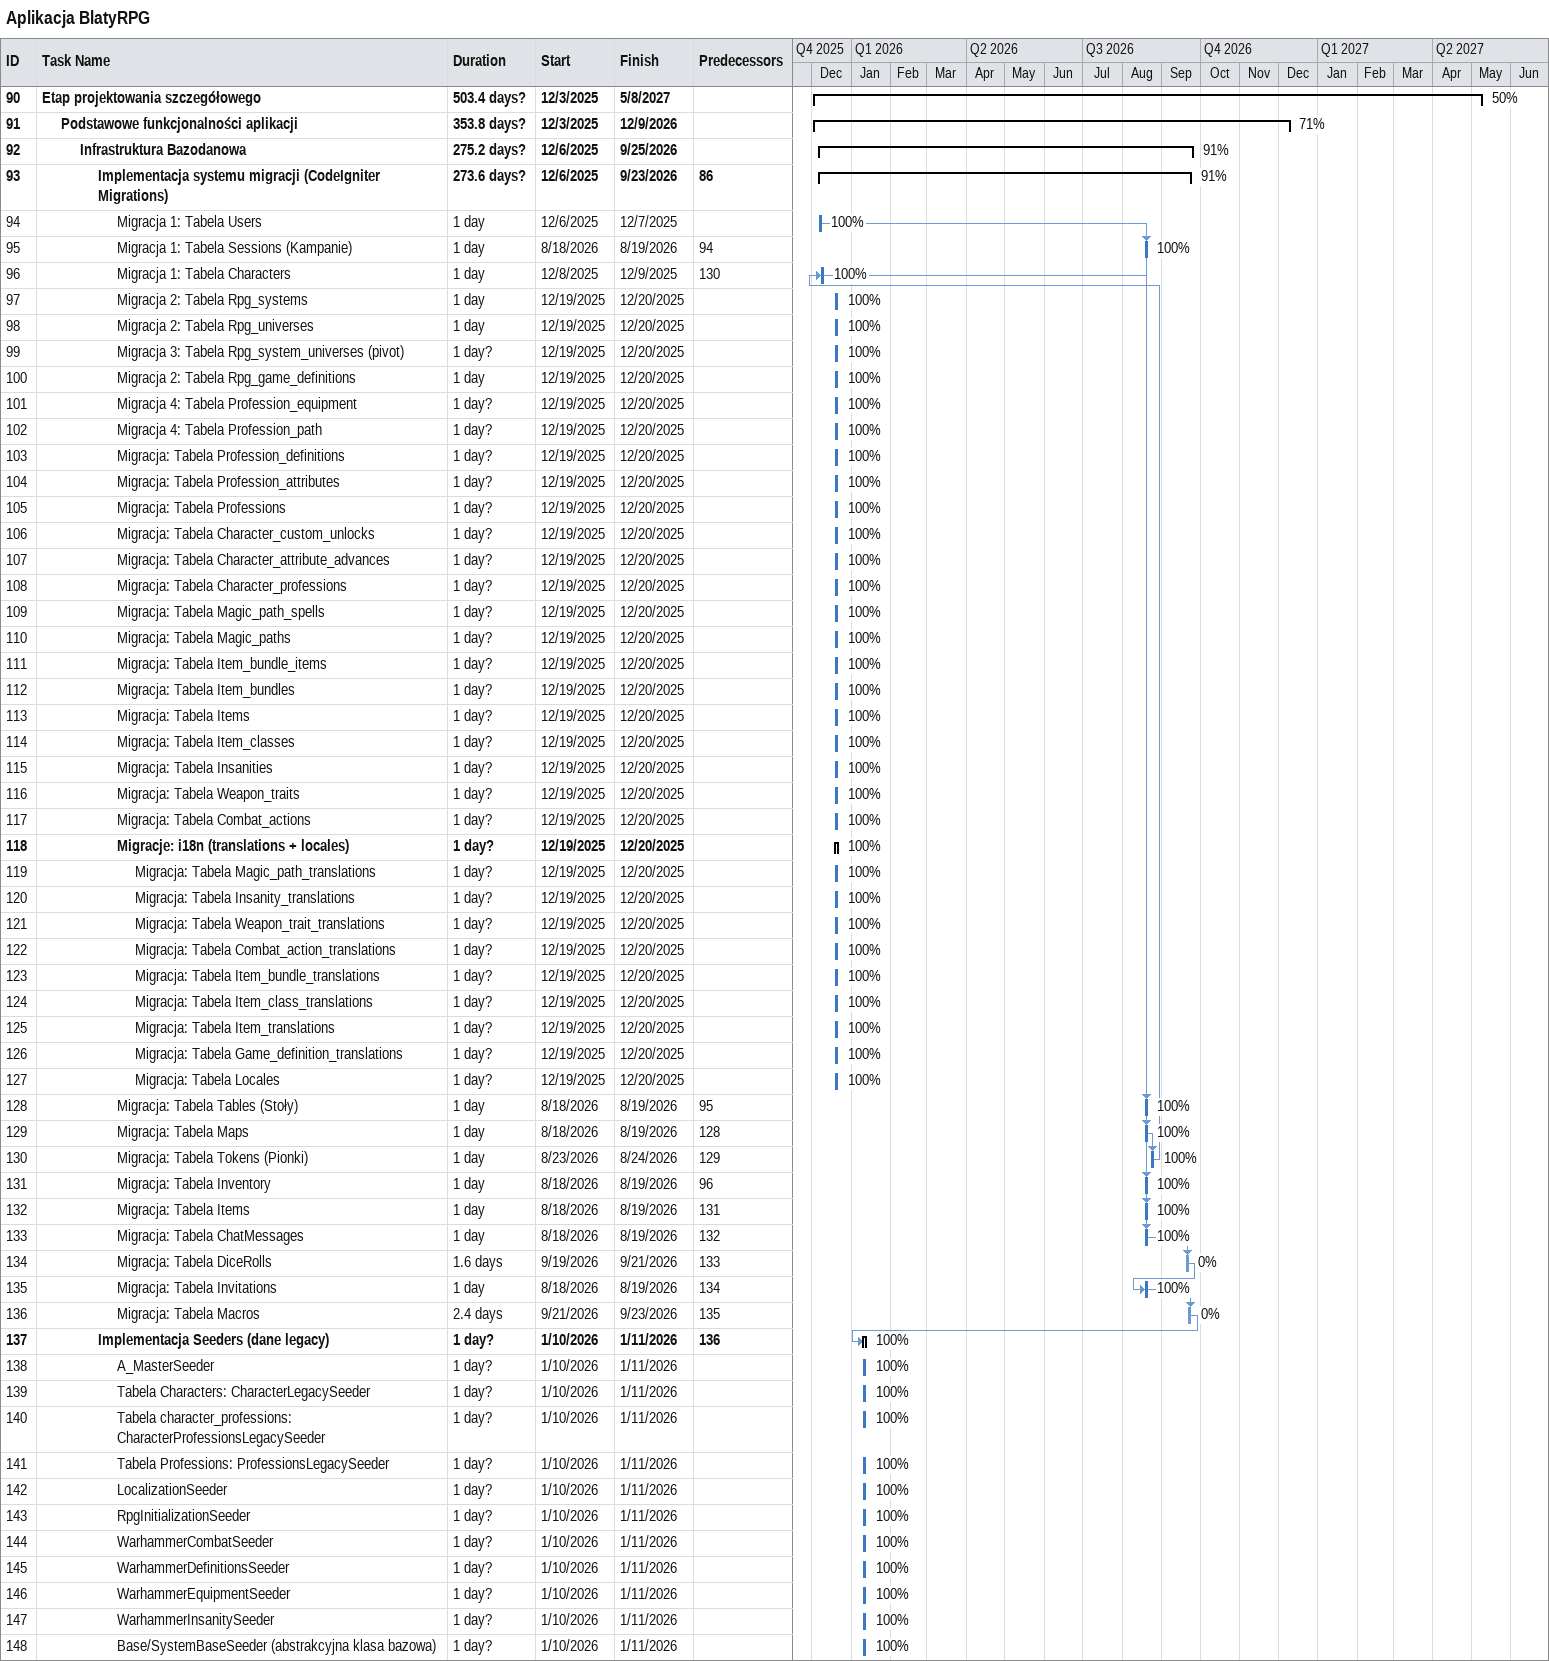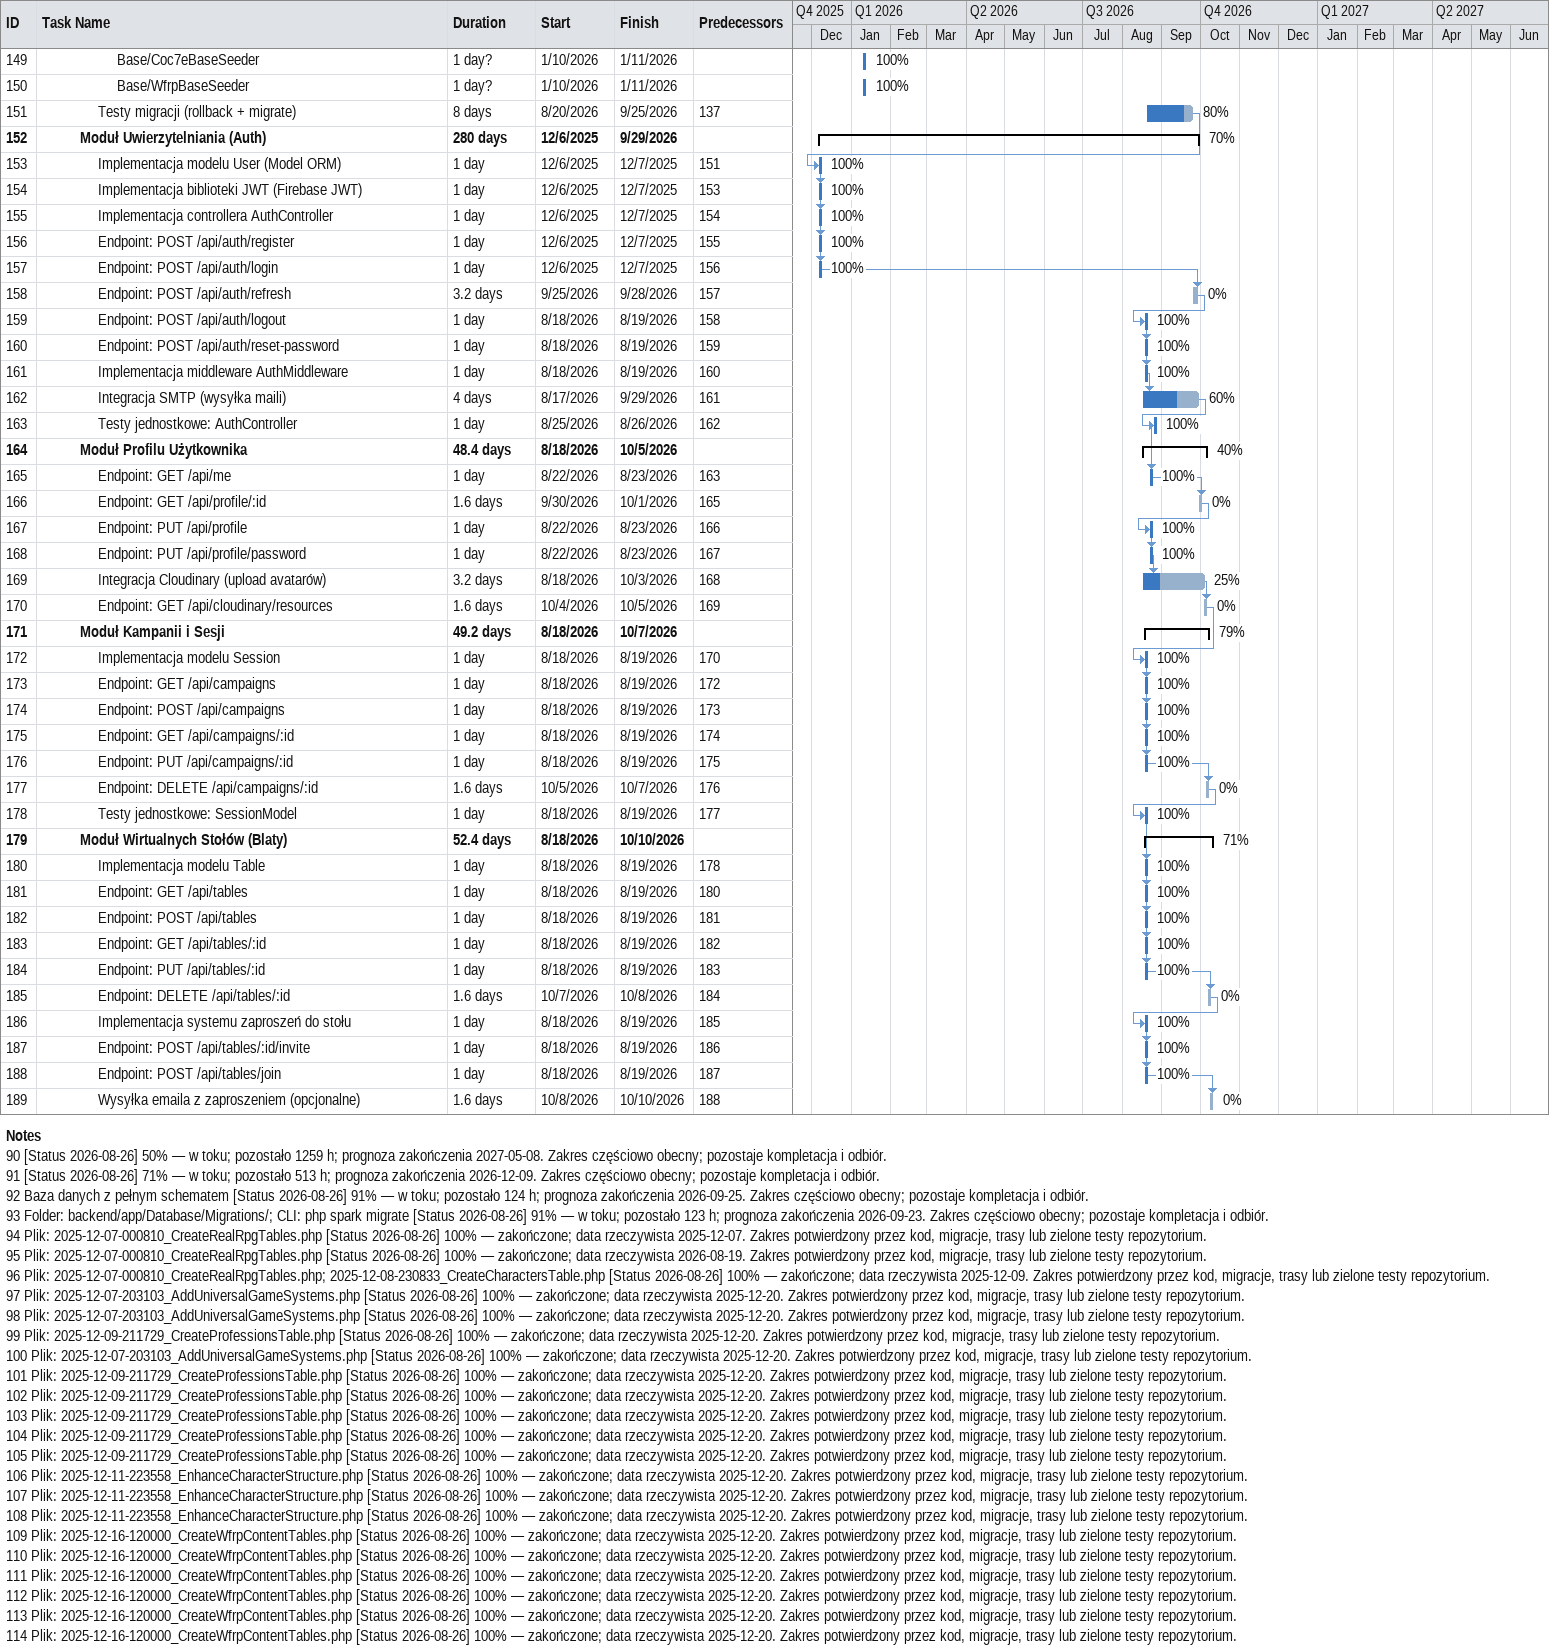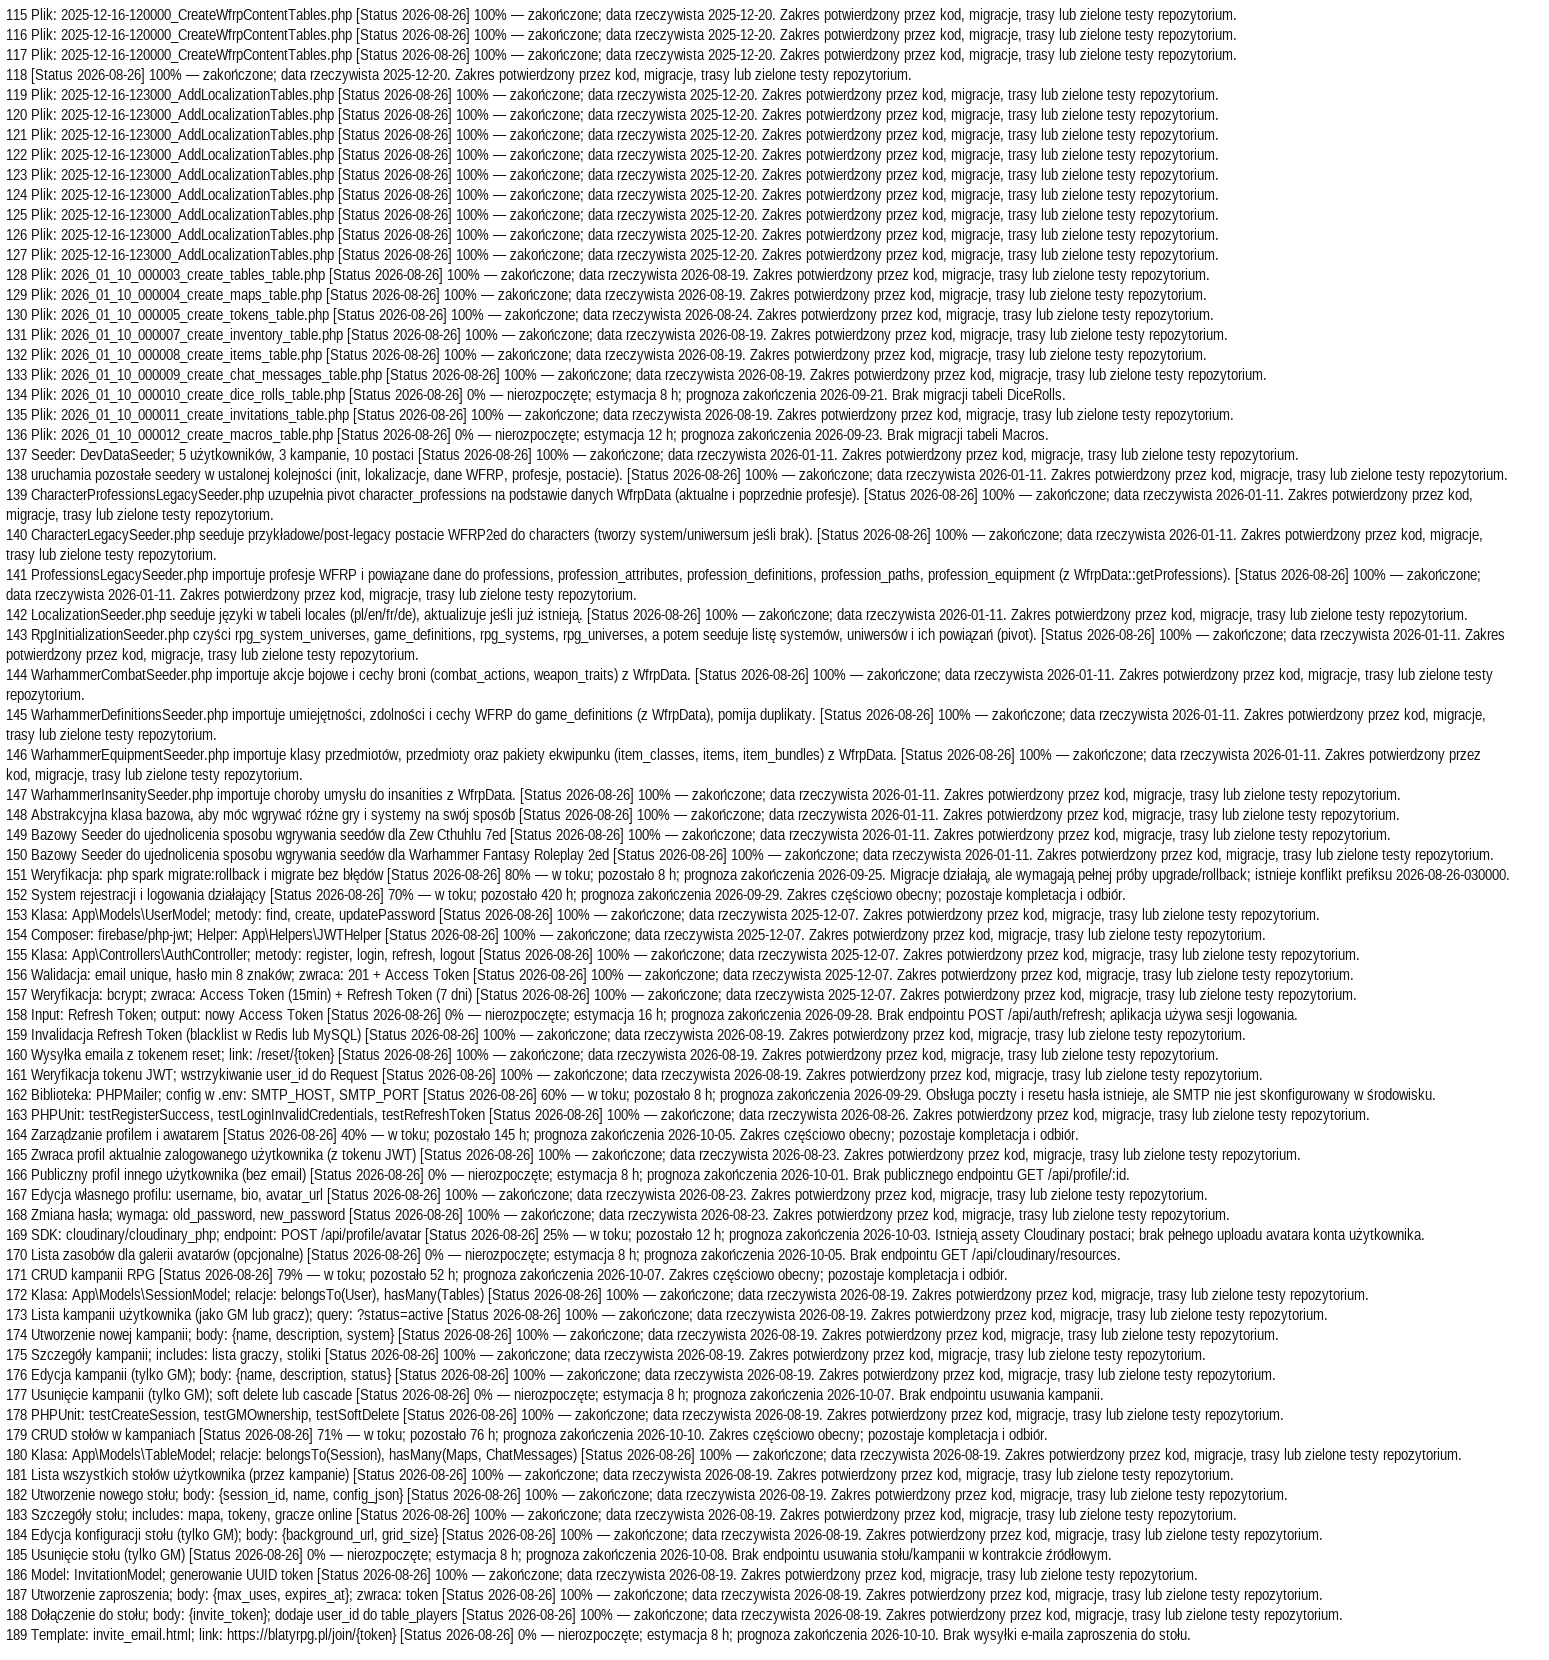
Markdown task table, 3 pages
Aplikacja BlatyRPG

| ID | Level | Task | Duration | Start | Finish | Predecessors | % complete |
|---|---|---|---|---|---|---|---|
| 90 | 1 | **Etap projektowania szczegółowego** | 503.4d? | 2025-12-03 | 2027-05-08 |  | 50 |
| 91 | 2 | **Podstawowe funkcjonalności aplikacji** | 353.8d? | 2025-12-03 | 2026-12-09 |  | 71 |
| 92 | 3 | **Infrastruktura Bazodanowa** | 275.2d? | 2025-12-06 | 2026-09-25 |  | 91 |
| 93 | 4 | **Implementacja systemu migracji (CodeIgniter Migrations)** | 273.6d? | 2025-12-06 | 2026-09-23 | 86 | 91 |
| 94 | 5 | Migracja 1: Tabela Users | 1d | 2025-12-06 | 2025-12-07 |  | 100 |
| 95 | 5 | Migracja 1: Tabela Sessions (Kampanie) | 1d | 2026-08-18 | 2026-08-19 | 94 | 100 |
| 96 | 5 | Migracja 1: Tabela Characters | 1d | 2025-12-08 | 2025-12-09 | 130 | 100 |
| 97 | 5 | Migracja 2: Tabela Rpg_systems | 1d | 2025-12-19 | 2025-12-20 |  | 100 |
| 98 | 5 | Migracja 2: Tabela Rpg_universes | 1d | 2025-12-19 | 2025-12-20 |  | 100 |
| 99 | 5 | Migracja 3: Tabela Rpg_system_universes (pivot) | 1d? | 2025-12-19 | 2025-12-20 |  | 100 |
| 100 | 5 | Migracja 2: Tabela Rpg_game_definitions | 1d | 2025-12-19 | 2025-12-20 |  | 100 |
| 101 | 5 | Migracja 4: Tabela Profession_equipment | 1d? | 2025-12-19 | 2025-12-20 |  | 100 |
| 102 | 5 | Migracja 4: Tabela Profession_path | 1d? | 2025-12-19 | 2025-12-20 |  | 100 |
| 103 | 5 | Migracja: Tabela Profession_definitions | 1d? | 2025-12-19 | 2025-12-20 |  | 100 |
| 104 | 5 | Migracja: Tabela Profession_attributes | 1d? | 2025-12-19 | 2025-12-20 |  | 100 |
| 105 | 5 | Migracja: Tabela Professions | 1d? | 2025-12-19 | 2025-12-20 |  | 100 |
| 106 | 5 | Migracja: Tabela Character_custom_unlocks | 1d? | 2025-12-19 | 2025-12-20 |  | 100 |
| 107 | 5 | Migracja: Tabela Character_attribute_advances | 1d? | 2025-12-19 | 2025-12-20 |  | 100 |
| 108 | 5 | Migracja: Tabela Character_professions | 1d? | 2025-12-19 | 2025-12-20 |  | 100 |
| 109 | 5 | Migracja: Tabela Magic_path_spells | 1d? | 2025-12-19 | 2025-12-20 |  | 100 |
| 110 | 5 | Migracja: Tabela Magic_paths | 1d? | 2025-12-19 | 2025-12-20 |  | 100 |
| 111 | 5 | Migracja: Tabela Item_bundle_items | 1d? | 2025-12-19 | 2025-12-20 |  | 100 |
| 112 | 5 | Migracja: Tabela Item_bundles | 1d? | 2025-12-19 | 2025-12-20 |  | 100 |
| 113 | 5 | Migracja: Tabela Items | 1d? | 2025-12-19 | 2025-12-20 |  | 100 |
| 114 | 5 | Migracja: Tabela Item_classes | 1d? | 2025-12-19 | 2025-12-20 |  | 100 |
| 115 | 5 | Migracja: Tabela Insanities | 1d? | 2025-12-19 | 2025-12-20 |  | 100 |
| 116 | 5 | Migracja: Tabela Weapon_traits | 1d? | 2025-12-19 | 2025-12-20 |  | 100 |
| 117 | 5 | Migracja: Tabela Combat_actions | 1d? | 2025-12-19 | 2025-12-20 |  | 100 |
| 118 | 5 | **Migracje: i18n (translations + locales)** | 1d? | 2025-12-19 | 2025-12-20 |  | 100 |
| 119 | 6 | Migracja: Tabela Magic_path_translations | 1d? | 2025-12-19 | 2025-12-20 |  | 100 |
| 120 | 6 | Migracja: Tabela Insanity_translations | 1d? | 2025-12-19 | 2025-12-20 |  | 100 |
| 121 | 6 | Migracja: Tabela Weapon_trait_translations | 1d? | 2025-12-19 | 2025-12-20 |  | 100 |
| 122 | 6 | Migracja: Tabela Combat_action_translations | 1d? | 2025-12-19 | 2025-12-20 |  | 100 |
| 123 | 6 | Migracja: Tabela Item_bundle_translations | 1d? | 2025-12-19 | 2025-12-20 |  | 100 |
| 124 | 6 | Migracja: Tabela Item_class_translations | 1d? | 2025-12-19 | 2025-12-20 |  | 100 |
| 125 | 6 | Migracja: Tabela Item_translations | 1d? | 2025-12-19 | 2025-12-20 |  | 100 |
| 126 | 6 | Migracja: Tabela Game_definition_translations | 1d? | 2025-12-19 | 2025-12-20 |  | 100 |
| 127 | 6 | Migracja: Tabela Locales | 1d? | 2025-12-19 | 2025-12-20 |  | 100 |
| 128 | 5 | Migracja: Tabela Tables (Stoły) | 1d | 2026-08-18 | 2026-08-19 | 95 | 100 |
| 129 | 5 | Migracja: Tabela Maps | 1d | 2026-08-18 | 2026-08-19 | 128 | 100 |
| 130 | 5 | Migracja: Tabela Tokens (Pionki) | 1d | 2026-08-23 | 2026-08-24 | 129 | 100 |
| 131 | 5 | Migracja: Tabela Inventory | 1d | 2026-08-18 | 2026-08-19 | 96 | 100 |
| 132 | 5 | Migracja: Tabela Items | 1d | 2026-08-18 | 2026-08-19 | 131 | 100 |
| 133 | 5 | Migracja: Tabela ChatMessages | 1d | 2026-08-18 | 2026-08-19 | 132 | 100 |
| 134 | 5 | Migracja: Tabela DiceRolls | 1.6d | 2026-09-19 | 2026-09-21 | 133 | 0 |
| 135 | 5 | Migracja: Tabela Invitations | 1d | 2026-08-18 | 2026-08-19 | 134 | 100 |
| 136 | 5 | Migracja: Tabela Macros | 2.4d | 2026-09-21 | 2026-09-23 | 135 | 0 |
| 137 | 4 | **Implementacja Seeders (dane legacy)** | 1d? | 2026-01-10 | 2026-01-11 | 136 | 100 |
| 138 | 5 | A_MasterSeeder | 1d? | 2026-01-10 | 2026-01-11 |  | 100 |
| 139 | 5 | Tabela Characters: CharacterLegacySeeder | 1d? | 2026-01-10 | 2026-01-11 |  | 100 |
| 140 | 5 | Tabela character_professions: CharacterProfessionsLegacySeeder | 1d? | 2026-01-10 | 2026-01-11 |  | 100 |
| 141 | 5 | Tabela Professions: ProfessionsLegacySeeder | 1d? | 2026-01-10 | 2026-01-11 |  | 100 |
| 142 | 5 | LocalizationSeeder | 1d? | 2026-01-10 | 2026-01-11 |  | 100 |
| 143 | 5 | RpgInitializationSeeder | 1d? | 2026-01-10 | 2026-01-11 |  | 100 |
| 144 | 5 | WarhammerCombatSeeder | 1d? | 2026-01-10 | 2026-01-11 |  | 100 |
| 145 | 5 | WarhammerDefinitionsSeeder | 1d? | 2026-01-10 | 2026-01-11 |  | 100 |
| 146 | 5 | WarhammerEquipmentSeeder | 1d? | 2026-01-10 | 2026-01-11 |  | 100 |
| 147 | 5 | WarhammerInsanitySeeder | 1d? | 2026-01-10 | 2026-01-11 |  | 100 |
| 148 | 5 | Base/SystemBaseSeeder (abstrakcyjna klasa bazowa) | 1d? | 2026-01-10 | 2026-01-11 |  | 100 |
| 149 | 5 | Base/Coc7eBaseSeeder | 1d? | 2026-01-10 | 2026-01-11 |  | 100 |
| 150 | 5 | Base/WfrpBaseSeeder | 1d? | 2026-01-10 | 2026-01-11 |  | 100 |
| 151 | 4 | Testy migracji (rollback + migrate) | 8d | 2026-08-20 | 2026-09-25 | 137 | 80 |
| 152 | 3 | **Moduł Uwierzytelniania (Auth)** | 280d | 2025-12-06 | 2026-09-29 |  | 70 |
| 153 | 4 | Implementacja modelu User (Model ORM) | 1d | 2025-12-06 | 2025-12-07 | 151 | 100 |
| 154 | 4 | Implementacja biblioteki JWT (Firebase JWT) | 1d | 2025-12-06 | 2025-12-07 | 153 | 100 |
| 155 | 4 | Implementacja controllera AuthController | 1d | 2025-12-06 | 2025-12-07 | 154 | 100 |
| 156 | 4 | Endpoint: POST /api/auth/register | 1d | 2025-12-06 | 2025-12-07 | 155 | 100 |
| 157 | 4 | Endpoint: POST /api/auth/login | 1d | 2025-12-06 | 2025-12-07 | 156 | 100 |
| 158 | 4 | Endpoint: POST /api/auth/refresh | 3.2d | 2026-09-25 | 2026-09-28 | 157 | 0 |
| 159 | 4 | Endpoint: POST /api/auth/logout | 1d | 2026-08-18 | 2026-08-19 | 158 | 100 |
| 160 | 4 | Endpoint: POST /api/auth/reset-password | 1d | 2026-08-18 | 2026-08-19 | 159 | 100 |
| 161 | 4 | Implementacja middleware AuthMiddleware | 1d | 2026-08-18 | 2026-08-19 | 160 | 100 |
| 162 | 4 | Integracja SMTP (wysyłka maili) | 4d | 2026-08-17 | 2026-09-29 | 161 | 60 |
| 163 | 4 | Testy jednostkowe: AuthController | 1d | 2026-08-25 | 2026-08-26 | 162 | 100 |
| 164 | 3 | **Moduł Profilu Użytkownika** | 48.4d | 2026-08-18 | 2026-10-05 |  | 40 |
| 165 | 4 | Endpoint: GET /api/me | 1d | 2026-08-22 | 2026-08-23 | 163 | 100 |
| 166 | 4 | Endpoint: GET /api/profile/:id | 1.6d | 2026-09-30 | 2026-10-01 | 165 | 0 |
| 167 | 4 | Endpoint: PUT /api/profile | 1d | 2026-08-22 | 2026-08-23 | 166 | 100 |
| 168 | 4 | Endpoint: PUT /api/profile/password | 1d | 2026-08-22 | 2026-08-23 | 167 | 100 |
| 169 | 4 | Integracja Cloudinary (upload avatarów) | 3.2d | 2026-08-18 | 2026-10-03 | 168 | 25 |
| 170 | 4 | Endpoint: GET /api/cloudinary/resources | 1.6d | 2026-10-04 | 2026-10-05 | 169 | 0 |
| 171 | 3 | **Moduł Kampanii i Sesji** | 49.2d | 2026-08-18 | 2026-10-07 |  | 79 |
| 172 | 4 | Implementacja modelu Session | 1d | 2026-08-18 | 2026-08-19 | 170 | 100 |
| 173 | 4 | Endpoint: GET /api/campaigns | 1d | 2026-08-18 | 2026-08-19 | 172 | 100 |
| 174 | 4 | Endpoint: POST /api/campaigns | 1d | 2026-08-18 | 2026-08-19 | 173 | 100 |
| 175 | 4 | Endpoint: GET /api/campaigns/:id | 1d | 2026-08-18 | 2026-08-19 | 174 | 100 |
| 176 | 4 | Endpoint: PUT /api/campaigns/:id | 1d | 2026-08-18 | 2026-08-19 | 175 | 100 |
| 177 | 4 | Endpoint: DELETE /api/campaigns/:id | 1.6d | 2026-10-05 | 2026-10-07 | 176 | 0 |
| 178 | 4 | Testy jednostkowe: SessionModel | 1d | 2026-08-18 | 2026-08-19 | 177 | 100 |
| 179 | 3 | **Moduł Wirtualnych Stołów (Blaty)** | 52.4d | 2026-08-18 | 2026-10-10 |  | 71 |
| 180 | 4 | Implementacja modelu Table | 1d | 2026-08-18 | 2026-08-19 | 178 | 100 |
| 181 | 4 | Endpoint: GET /api/tables | 1d | 2026-08-18 | 2026-08-19 | 180 | 100 |
| 182 | 4 | Endpoint: POST /api/tables | 1d | 2026-08-18 | 2026-08-19 | 181 | 100 |
| 183 | 4 | Endpoint: GET /api/tables/:id | 1d | 2026-08-18 | 2026-08-19 | 182 | 100 |
| 184 | 4 | Endpoint: PUT /api/tables/:id | 1d | 2026-08-18 | 2026-08-19 | 183 | 100 |
| 185 | 4 | Endpoint: DELETE /api/tables/:id | 1.6d | 2026-10-07 | 2026-10-08 | 184 | 0 |
| 186 | 4 | Implementacja systemu zaproszeń do stołu | 1d | 2026-08-18 | 2026-08-19 | 185 | 100 |
| 187 | 4 | Endpoint: POST /api/tables/:id/invite | 1d | 2026-08-18 | 2026-08-19 | 186 | 100 |
| 188 | 4 | Endpoint: POST /api/tables/join | 1d | 2026-08-18 | 2026-08-19 | 187 | 100 |
| 189 | 4 | Wysyłka emaila z zaproszeniem (opcjonalne) | 1.6d | 2026-10-08 | 2026-10-10 | 188 | 0 |

Notes
- 90: [Status 2026-08-26] 50% — w toku; pozostało 1259 h; prognoza zakończenia 2027-05-08. Zakres częściowo obecny; pozostaje kompletacja i odbiór.
- 91: [Status 2026-08-26] 71% — w toku; pozostało 513 h; prognoza zakończenia 2026-12-09. Zakres częściowo obecny; pozostaje kompletacja i odbiór.
- 92: Baza danych z pełnym schematem [Status 2026-08-26] 91% — w toku; pozostało 124 h; prognoza zakończenia 2026-09-25. Zakres częściowo obecny; pozostaje kompletacja i odbiór.
- 93: Folder: backend/app/Database/Migrations/; CLI: php spark migrate [Status 2026-08-26] 91% — w toku; pozostało 123 h; prognoza zakończenia 2026-09-23. Zakres częściowo obecny; pozostaje kompletacja i odbiór.
- 94: Plik: 2025-12-07-000810_CreateRealRpgTables.php [Status 2026-08-26] 100% — zakończone; data rzeczywista 2025-12-07. Zakres potwierdzony przez kod, migracje, trasy lub zielone testy repozytorium.
- 95: Plik: 2025-12-07-000810_CreateRealRpgTables.php [Status 2026-08-26] 100% — zakończone; data rzeczywista 2026-08-19. Zakres potwierdzony przez kod, migracje, trasy lub zielone testy repozytorium.
- 96: Plik: 2025-12-07-000810_CreateRealRpgTables.php; 2025-12-08-230833_CreateCharactersTable.php [Status 2026-08-26] 100% — zakończone; data rzeczywista 2025-12-09. Zakres potwierdzony przez kod, migracje, trasy lub zielone testy repozytorium.
- 97: Plik: 2025-12-07-203103_AddUniversalGameSystems.php [Status 2026-08-26] 100% — zakończone; data rzeczywista 2025-12-20. Zakres potwierdzony przez kod, migracje, trasy lub zielone testy repozytorium.
- 98: Plik: 2025-12-07-203103_AddUniversalGameSystems.php [Status 2026-08-26] 100% — zakończone; data rzeczywista 2025-12-20. Zakres potwierdzony przez kod, migracje, trasy lub zielone testy repozytorium.
- 99: Plik: 2025-12-09-211729_CreateProfessionsTable.php [Status 2026-08-26] 100% — zakończone; data rzeczywista 2025-12-20. Zakres potwierdzony przez kod, migracje, trasy lub zielone testy repozytorium.
- 100: Plik: 2025-12-07-203103_AddUniversalGameSystems.php [Status 2026-08-26] 100% — zakończone; data rzeczywista 2025-12-20. Zakres potwierdzony przez kod, migracje, trasy lub zielone testy repozytorium.
- 101: Plik: 2025-12-09-211729_CreateProfessionsTable.php [Status 2026-08-26] 100% — zakończone; data rzeczywista 2025-12-20. Zakres potwierdzony przez kod, migracje, trasy lub zielone testy repozytorium.
- 102: Plik: 2025-12-09-211729_CreateProfessionsTable.php [Status 2026-08-26] 100% — zakończone; data rzeczywista 2025-12-20. Zakres potwierdzony przez kod, migracje, trasy lub zielone testy repozytorium.
- 103: Plik: 2025-12-09-211729_CreateProfessionsTable.php [Status 2026-08-26] 100% — zakończone; data rzeczywista 2025-12-20. Zakres potwierdzony przez kod, migracje, trasy lub zielone testy repozytorium.
- 104: Plik: 2025-12-09-211729_CreateProfessionsTable.php [Status 2026-08-26] 100% — zakończone; data rzeczywista 2025-12-20. Zakres potwierdzony przez kod, migracje, trasy lub zielone testy repozytorium.
- 105: Plik: 2025-12-09-211729_CreateProfessionsTable.php [Status 2026-08-26] 100% — zakończone; data rzeczywista 2025-12-20. Zakres potwierdzony przez kod, migracje, trasy lub zielone testy repozytorium.
- 106: Plik: 2025-12-11-223558_EnhanceCharacterStructure.php [Status 2026-08-26] 100% — zakończone; data rzeczywista 2025-12-20. Zakres potwierdzony przez kod, migracje, trasy lub zielone testy repozytorium.
- 107: Plik: 2025-12-11-223558_EnhanceCharacterStructure.php [Status 2026-08-26] 100% — zakończone; data rzeczywista 2025-12-20. Zakres potwierdzony przez kod, migracje, trasy lub zielone testy repozytorium.
- 108: Plik: 2025-12-11-223558_EnhanceCharacterStructure.php [Status 2026-08-26] 100% — zakończone; data rzeczywista 2025-12-20. Zakres potwierdzony przez kod, migracje, trasy lub zielone testy repozytorium.
- 109: Plik: 2025-12-16-120000_CreateWfrpContentTables.php [Status 2026-08-26] 100% — zakończone; data rzeczywista 2025-12-20. Zakres potwierdzony przez kod, migracje, trasy lub zielone testy repozytorium.
- 110: Plik: 2025-12-16-120000_CreateWfrpContentTables.php [Status 2026-08-26] 100% — zakończone; data rzeczywista 2025-12-20. Zakres potwierdzony przez kod, migracje, trasy lub zielone testy repozytorium.
- 111: Plik: 2025-12-16-120000_CreateWfrpContentTables.php [Status 2026-08-26] 100% — zakończone; data rzeczywista 2025-12-20. Zakres potwierdzony przez kod, migracje, trasy lub zielone testy repozytorium.
- 112: Plik: 2025-12-16-120000_CreateWfrpContentTables.php [Status 2026-08-26] 100% — zakończone; data rzeczywista 2025-12-20. Zakres potwierdzony przez kod, migracje, trasy lub zielone testy repozytorium.
- 113: Plik: 2025-12-16-120000_CreateWfrpContentTables.php [Status 2026-08-26] 100% — zakończone; data rzeczywista 2025-12-20. Zakres potwierdzony przez kod, migracje, trasy lub zielone testy repozytorium.
- 114: Plik: 2025-12-16-120000_CreateWfrpContentTables.php [Status 2026-08-26] 100% — zakończone; data rzeczywista 2025-12-20. Zakres potwierdzony przez kod, migracje, trasy lub zielone testy repozytorium.
- 115: Plik: 2025-12-16-120000_CreateWfrpContentTables.php [Status 2026-08-26] 100% — zakończone; data rzeczywista 2025-12-20. Zakres potwierdzony przez kod, migracje, trasy lub zielone testy repozytorium.
- 116: Plik: 2025-12-16-120000_CreateWfrpContentTables.php [Status 2026-08-26] 100% — zakończone; data rzeczywista 2025-12-20. Zakres potwierdzony przez kod, migracje, trasy lub zielone testy repozytorium.
- 117: Plik: 2025-12-16-120000_CreateWfrpContentTables.php [Status 2026-08-26] 100% — zakończone; data rzeczywista 2025-12-20. Zakres potwierdzony przez kod, migracje, trasy lub zielone testy repozytorium.
- 118: [Status 2026-08-26] 100% — zakończone; data rzeczywista 2025-12-20. Zakres potwierdzony przez kod, migracje, trasy lub zielone testy repozytorium.
- 119: Plik: 2025-12-16-123000_AddLocalizationTables.php [Status 2026-08-26] 100% — zakończone; data rzeczywista 2025-12-20. Zakres potwierdzony przez kod, migracje, trasy lub zielone testy repozytorium.
- 120: Plik: 2025-12-16-123000_AddLocalizationTables.php [Status 2026-08-26] 100% — zakończone; data rzeczywista 2025-12-20. Zakres potwierdzony przez kod, migracje, trasy lub zielone testy repozytorium.
- 121: Plik: 2025-12-16-123000_AddLocalizationTables.php [Status 2026-08-26] 100% — zakończone; data rzeczywista 2025-12-20. Zakres potwierdzony przez kod, migracje, trasy lub zielone testy repozytorium.
- 122: Plik: 2025-12-16-123000_AddLocalizationTables.php [Status 2026-08-26] 100% — zakończone; data rzeczywista 2025-12-20. Zakres potwierdzony przez kod, migracje, trasy lub zielone testy repozytorium.
- 123: Plik: 2025-12-16-123000_AddLocalizationTables.php [Status 2026-08-26] 100% — zakończone; data rzeczywista 2025-12-20. Zakres potwierdzony przez kod, migracje, trasy lub zielone testy repozytorium.
- 124: Plik: 2025-12-16-123000_AddLocalizationTables.php [Status 2026-08-26] 100% — zakończone; data rzeczywista 2025-12-20. Zakres potwierdzony przez kod, migracje, trasy lub zielone testy repozytorium.
- 125: Plik: 2025-12-16-123000_AddLocalizationTables.php [Status 2026-08-26] 100% — zakończone; data rzeczywista 2025-12-20. Zakres potwierdzony przez kod, migracje, trasy lub zielone testy repozytorium.
- 126: Plik: 2025-12-16-123000_AddLocalizationTables.php [Status 2026-08-26] 100% — zakończone; data rzeczywista 2025-12-20. Zakres potwierdzony przez kod, migracje, trasy lub zielone testy repozytorium.
- 127: Plik: 2025-12-16-123000_AddLocalizationTables.php [Status 2026-08-26] 100% — zakończone; data rzeczywista 2025-12-20. Zakres potwierdzony przez kod, migracje, trasy lub zielone testy repozytorium.
- 128: Plik: 2026_01_10_000003_create_tables_table.php [Status 2026-08-26] 100% — zakończone; data rzeczywista 2026-08-19. Zakres potwierdzony przez kod, migracje, trasy lub zielone testy repozytorium.
- 129: Plik: 2026_01_10_000004_create_maps_table.php [Status 2026-08-26] 100% — zakończone; data rzeczywista 2026-08-19. Zakres potwierdzony przez kod, migracje, trasy lub zielone testy repozytorium.
- 130: Plik: 2026_01_10_000005_create_tokens_table.php [Status 2026-08-26] 100% — zakończone; data rzeczywista 2026-08-24. Zakres potwierdzony przez kod, migracje, trasy lub zielone testy repozytorium.
- 131: Plik: 2026_01_10_000007_create_inventory_table.php [Status 2026-08-26] 100% — zakończone; data rzeczywista 2026-08-19. Zakres potwierdzony przez kod, migracje, trasy lub zielone testy repozytorium.
- 132: Plik: 2026_01_10_000008_create_items_table.php [Status 2026-08-26] 100% — zakończone; data rzeczywista 2026-08-19. Zakres potwierdzony przez kod, migracje, trasy lub zielone testy repozytorium.
- 133: Plik: 2026_01_10_000009_create_chat_messages_table.php [Status 2026-08-26] 100% — zakończone; data rzeczywista 2026-08-19. Zakres potwierdzony przez kod, migracje, trasy lub zielone testy repozytorium.
- 134: Plik: 2026_01_10_000010_create_dice_rolls_table.php [Status 2026-08-26] 0% — nierozpoczęte; estymacja 8 h; prognoza zakończenia 2026-09-21. Brak migracji tabeli DiceRolls.
- 135: Plik: 2026_01_10_000011_create_invitations_table.php [Status 2026-08-26] 100% — zakończone; data rzeczywista 2026-08-19. Zakres potwierdzony przez kod, migracje, trasy lub zielone testy repozytorium.
- 136: Plik: 2026_01_10_000012_create_macros_table.php [Status 2026-08-26] 0% — nierozpoczęte; estymacja 12 h; prognoza zakończenia 2026-09-23. Brak migracji tabeli Macros.
- 137: Seeder: DevDataSeeder; 5 użytkowników, 3 kampanie, 10 postaci [Status 2026-08-26] 100% — zakończone; data rzeczywista 2026-01-11. Zakres potwierdzony przez kod, migracje, trasy lub zielone testy repozytorium.
- 138: uruchamia pozostałe seedery w ustalonej kolejności (init, lokalizacje, dane WFRP, profesje, postacie). [Status 2026-08-26] 100% — zakończone; data rzeczywista 2026-01-11. Zakres potwierdzony przez kod, migracje, trasy lub zielone testy repozytorium.
- 139: CharacterProfessionsLegacySeeder.php uzupełnia pivot character_professions na podstawie danych WfrpData (aktualne i poprzednie profesje). [Status 2026-08-26] 100% — zakończone; data rzeczywista 2026-01-11. Zakres potwierdzony przez kod, migracje, trasy lub zielone testy repozytorium.
- 140: CharacterLegacySeeder.php seeduje przykładowe/post‑legacy postacie WFRP2ed do characters (tworzy system/uniwersum jeśli brak). [Status 2026-08-26] 100% — zakończone; data rzeczywista 2026-01-11. Zakres potwierdzony przez kod, migracje, trasy lub zielone testy repozytorium.
- 141: ProfessionsLegacySeeder.php importuje profesje WFRP i powiązane dane do professions, profession_attributes, profession_definitions, profession_paths, profession_equipment (z WfrpData::getProfessions). [Status 2026-08-26] 100% — zakończone; data rzeczywista 2026-01-11. Zakres potwierdzony przez kod, migracje, trasy lub zielone testy repozytorium.
- 142: LocalizationSeeder.php seeduje języki w tabeli locales (pl/en/fr/de), aktualizuje jeśli już istnieją. [Status 2026-08-26] 100% — zakończone; data rzeczywista 2026-01-11. Zakres potwierdzony przez kod, migracje, trasy lub zielone testy repozytorium.
- 143: RpgInitializationSeeder.php czyści rpg_system_universes, game_definitions, rpg_systems, rpg_universes, a potem seeduje listę systemów, uniwersów i ich powiązań (pivot). [Status 2026-08-26] 100% — zakończone; data rzeczywista 2026-01-11. Zakres potwierdzony przez kod, migracje, trasy lub zielone testy repozytorium.
- 144: WarhammerCombatSeeder.php importuje akcje bojowe i cechy broni (combat_actions, weapon_traits) z WfrpData. [Status 2026-08-26] 100% — zakończone; data rzeczywista 2026-01-11. Zakres potwierdzony przez kod, migracje, trasy lub zielone testy repozytorium.
- 145: WarhammerDefinitionsSeeder.php importuje umiejętności, zdolności i cechy WFRP do game_definitions (z WfrpData), pomija duplikaty. [Status 2026-08-26] 100% — zakończone; data rzeczywista 2026-01-11. Zakres potwierdzony przez kod, migracje, trasy lub zielone testy repozytorium.
- 146: WarhammerEquipmentSeeder.php importuje klasy przedmiotów, przedmioty oraz pakiety ekwipunku (item_classes, items, item_bundles) z WfrpData. [Status 2026-08-26] 100% — zakończone; data rzeczywista 2026-01-11. Zakres potwierdzony przez kod, migracje, trasy lub zielone testy repozytorium.
- 147: WarhammerInsanitySeeder.php importuje choroby umysłu do insanities z WfrpData. [Status 2026-08-26] 100% — zakończone; data rzeczywista 2026-01-11. Zakres potwierdzony przez kod, migracje, trasy lub zielone testy repozytorium.
- 148: Abstrakcyjna klasa bazowa, aby móc wgrywać różne gry i systemy na swój sposób [Status 2026-08-26] 100% — zakończone; data rzeczywista 2026-01-11. Zakres potwierdzony przez kod, migracje, trasy lub zielone testy repozytorium.
- 149: Bazowy Seeder do ujednolicenia sposobu wgrywania seedów dla Zew Cthuhlu 7ed [Status 2026-08-26] 100% — zakończone; data rzeczywista 2026-01-11. Zakres potwierdzony przez kod, migracje, trasy lub zielone testy repozytorium.
- 150: Bazowy Seeder do ujednolicenia sposobu wgrywania seedów dla Warhammer Fantasy Roleplay 2ed [Status 2026-08-26] 100% — zakończone; data rzeczywista 2026-01-11. Zakres potwierdzony przez kod, migracje, trasy lub zielone testy repozytorium.
- 151: Weryfikacja: php spark migrate:rollback i migrate bez błędów [Status 2026-08-26] 80% — w toku; pozostało 8 h; prognoza zakończenia 2026-09-25. Migracje działają, ale wymagają pełnej próby upgrade/rollback; istnieje konflikt prefiksu 2026-08-26-030000.
- 152: System rejestracji i logowania działający [Status 2026-08-26] 70% — w toku; pozostało 420 h; prognoza zakończenia 2026-09-29. Zakres częściowo obecny; pozostaje kompletacja i odbiór.
- 153: Klasa: App\Models\UserModel; metody: find, create, updatePassword [Status 2026-08-26] 100% — zakończone; data rzeczywista 2025-12-07. Zakres potwierdzony przez kod, migracje, trasy lub zielone testy repozytorium.
- 154: Composer: firebase/php-jwt; Helper: App\Helpers\JWTHelper [Status 2026-08-26] 100% — zakończone; data rzeczywista 2025-12-07. Zakres potwierdzony przez kod, migracje, trasy lub zielone testy repozytorium.
- 155: Klasa: App\Controllers\AuthController; metody: register, login, refresh, logout [Status 2026-08-26] 100% — zakończone; data rzeczywista 2025-12-07. Zakres potwierdzony przez kod, migracje, trasy lub zielone testy repozytorium.
- 156: Walidacja: email unique, hasło min 8 znaków; zwraca: 201 + Access Token [Status 2026-08-26] 100% — zakończone; data rzeczywista 2025-12-07. Zakres potwierdzony przez kod, migracje, trasy lub zielone testy repozytorium.
- 157: Weryfikacja: bcrypt; zwraca: Access Token (15min) + Refresh Token (7 dni) [Status 2026-08-26] 100% — zakończone; data rzeczywista 2025-12-07. Zakres potwierdzony przez kod, migracje, trasy lub zielone testy repozytorium.
- 158: Input: Refresh Token; output: nowy Access Token [Status 2026-08-26] 0% — nierozpoczęte; estymacja 16 h; prognoza zakończenia 2026-09-28. Brak endpointu POST /api/auth/refresh; aplikacja używa sesji logowania.
- 159: Invalidacja Refresh Token (blacklist w Redis lub MySQL) [Status 2026-08-26] 100% — zakończone; data rzeczywista 2026-08-19. Zakres potwierdzony przez kod, migracje, trasy lub zielone testy repozytorium.
- 160: Wysyłka emaila z tokenem reset; link: /reset/{token} [Status 2026-08-26] 100% — zakończone; data rzeczywista 2026-08-19. Zakres potwierdzony przez kod, migracje, trasy lub zielone testy repozytorium.
- 161: Weryfikacja tokenu JWT; wstrzykiwanie user_id do Request [Status 2026-08-26] 100% — zakończone; data rzeczywista 2026-08-19. Zakres potwierdzony przez kod, migracje, trasy lub zielone testy repozytorium.
- 162: Biblioteka: PHPMailer; config w .env: SMTP_HOST, SMTP_PORT [Status 2026-08-26] 60% — w toku; pozostało 8 h; prognoza zakończenia 2026-09-29. Obsługa poczty i resetu hasła istnieje, ale SMTP nie jest skonfigurowany w środowisku.
- 163: PHPUnit: testRegisterSuccess, testLoginInvalidCredentials, testRefreshToken [Status 2026-08-26] 100% — zakończone; data rzeczywista 2026-08-26. Zakres potwierdzony przez kod, migracje, trasy lub zielone testy repozytorium.
- 164: Zarządzanie profilem i awatarem [Status 2026-08-26] 40% — w toku; pozostało 145 h; prognoza zakończenia 2026-10-05. Zakres częściowo obecny; pozostaje kompletacja i odbiór.
- 165: Zwraca profil aktualnie zalogowanego użytkownika (z tokenu JWT) [Status 2026-08-26] 100% — zakończone; data rzeczywista 2026-08-23. Zakres potwierdzony przez kod, migracje, trasy lub zielone testy repozytorium.
- 166: Publiczny profil innego użytkownika (bez email) [Status 2026-08-26] 0% — nierozpoczęte; estymacja 8 h; prognoza zakończenia 2026-10-01. Brak publicznego endpointu GET /api/profile/:id.
- 167: Edycja własnego profilu: username, bio, avatar_url [Status 2026-08-26] 100% — zakończone; data rzeczywista 2026-08-23. Zakres potwierdzony przez kod, migracje, trasy lub zielone testy repozytorium.
- 168: Zmiana hasła; wymaga: old_password, new_password [Status 2026-08-26] 100% — zakończone; data rzeczywista 2026-08-23. Zakres potwierdzony przez kod, migracje, trasy lub zielone testy repozytorium.
- 169: SDK: cloudinary/cloudinary_php; endpoint: POST /api/profile/avatar [Status 2026-08-26] 25% — w toku; pozostało 12 h; prognoza zakończenia 2026-10-03. Istnieją assety Cloudinary postaci; brak pełnego uploadu avatara konta użytkownika.
- 170: Lista zasobów dla galerii avatarów (opcjonalne) [Status 2026-08-26] 0% — nierozpoczęte; estymacja 8 h; prognoza zakończenia 2026-10-05. Brak endpointu GET /api/cloudinary/resources.
- 171: CRUD kampanii RPG [Status 2026-08-26] 79% — w toku; pozostało 52 h; prognoza zakończenia 2026-10-07. Zakres częściowo obecny; pozostaje kompletacja i odbiór.
- 172: Klasa: App\Models\SessionModel; relacje: belongsTo(User), hasMany(Tables) [Status 2026-08-26] 100% — zakończone; data rzeczywista 2026-08-19. Zakres potwierdzony przez kod, migracje, trasy lub zielone testy repozytorium.
- 173: Lista kampanii użytkownika (jako GM lub gracz); query: ?status=active [Status 2026-08-26] 100% — zakończone; data rzeczywista 2026-08-19. Zakres potwierdzony przez kod, migracje, trasy lub zielone testy repozytorium.
- 174: Utworzenie nowej kampanii; body: {name, description, system} [Status 2026-08-26] 100% — zakończone; data rzeczywista 2026-08-19. Zakres potwierdzony przez kod, migracje, trasy lub zielone testy repozytorium.
- 175: Szczegóły kampanii; includes: lista graczy, stoliki [Status 2026-08-26] 100% — zakończone; data rzeczywista 2026-08-19. Zakres potwierdzony przez kod, migracje, trasy lub zielone testy repozytorium.
- 176: Edycja kampanii (tylko GM); body: {name, description, status} [Status 2026-08-26] 100% — zakończone; data rzeczywista 2026-08-19. Zakres potwierdzony przez kod, migracje, trasy lub zielone testy repozytorium.
- 177: Usunięcie kampanii (tylko GM); soft delete lub cascade [Status 2026-08-26] 0% — nierozpoczęte; estymacja 8 h; prognoza zakończenia 2026-10-07. Brak endpointu usuwania kampanii.
- 178: PHPUnit: testCreateSession, testGMOwnership, testSoftDelete [Status 2026-08-26] 100% — zakończone; data rzeczywista 2026-08-19. Zakres potwierdzony przez kod, migracje, trasy lub zielone testy repozytorium.
- 179: CRUD stołów w kampaniach [Status 2026-08-26] 71% — w toku; pozostało 76 h; prognoza zakończenia 2026-10-10. Zakres częściowo obecny; pozostaje kompletacja i odbiór.
- 180: Klasa: App\Models\TableModel; relacje: belongsTo(Session), hasMany(Maps, ChatMessages) [Status 2026-08-26] 100% — zakończone; data rzeczywista 2026-08-19. Zakres potwierdzony przez kod, migracje, trasy lub zielone testy repozytorium.
- 181: Lista wszystkich stołów użytkownika (przez kampanie) [Status 2026-08-26] 100% — zakończone; data rzeczywista 2026-08-19. Zakres potwierdzony przez kod, migracje, trasy lub zielone testy repozytorium.
- 182: Utworzenie nowego stołu; body: {session_id, name, config_json} [Status 2026-08-26] 100% — zakończone; data rzeczywista 2026-08-19. Zakres potwierdzony przez kod, migracje, trasy lub zielone testy repozytorium.
- 183: Szczegóły stołu; includes: mapa, tokeny, gracze online [Status 2026-08-26] 100% — zakończone; data rzeczywista 2026-08-19. Zakres potwierdzony przez kod, migracje, trasy lub zielone testy repozytorium.
- 184: Edycja konfiguracji stołu (tylko GM); body: {background_url, grid_size} [Status 2026-08-26] 100% — zakończone; data rzeczywista 2026-08-19. Zakres potwierdzony przez kod, migracje, trasy lub zielone testy repozytorium.
- 185: Usunięcie stołu (tylko GM) [Status 2026-08-26] 0% — nierozpoczęte; estymacja 8 h; prognoza zakończenia 2026-10-08. Brak endpointu usuwania stołu/kampanii w kontrakcie źródłowym.
- 186: Model: InvitationModel; generowanie UUID token [Status 2026-08-26] 100% — zakończone; data rzeczywista 2026-08-19. Zakres potwierdzony przez kod, migracje, trasy lub zielone testy repozytorium.
- 187: Utworzenie zaproszenia; body: {max_uses, expires_at}; zwraca: token [Status 2026-08-26] 100% — zakończone; data rzeczywista 2026-08-19. Zakres potwierdzony przez kod, migracje, trasy lub zielone testy repozytorium.
- 188: Dołączenie do stołu; body: {invite_token}; dodaje user_id do table_players [Status 2026-08-26] 100% — zakończone; data rzeczywista 2026-08-19. Zakres potwierdzony przez kod, migracje, trasy lub zielone testy repozytorium.
- 189: Template: invite_email.html; link: https://blatyrpg.pl/join/{token} [Status 2026-08-26] 0% — nierozpoczęte; estymacja 8 h; prognoza zakończenia 2026-10-10. Brak wysyłki e-maila zaproszenia do stołu.
